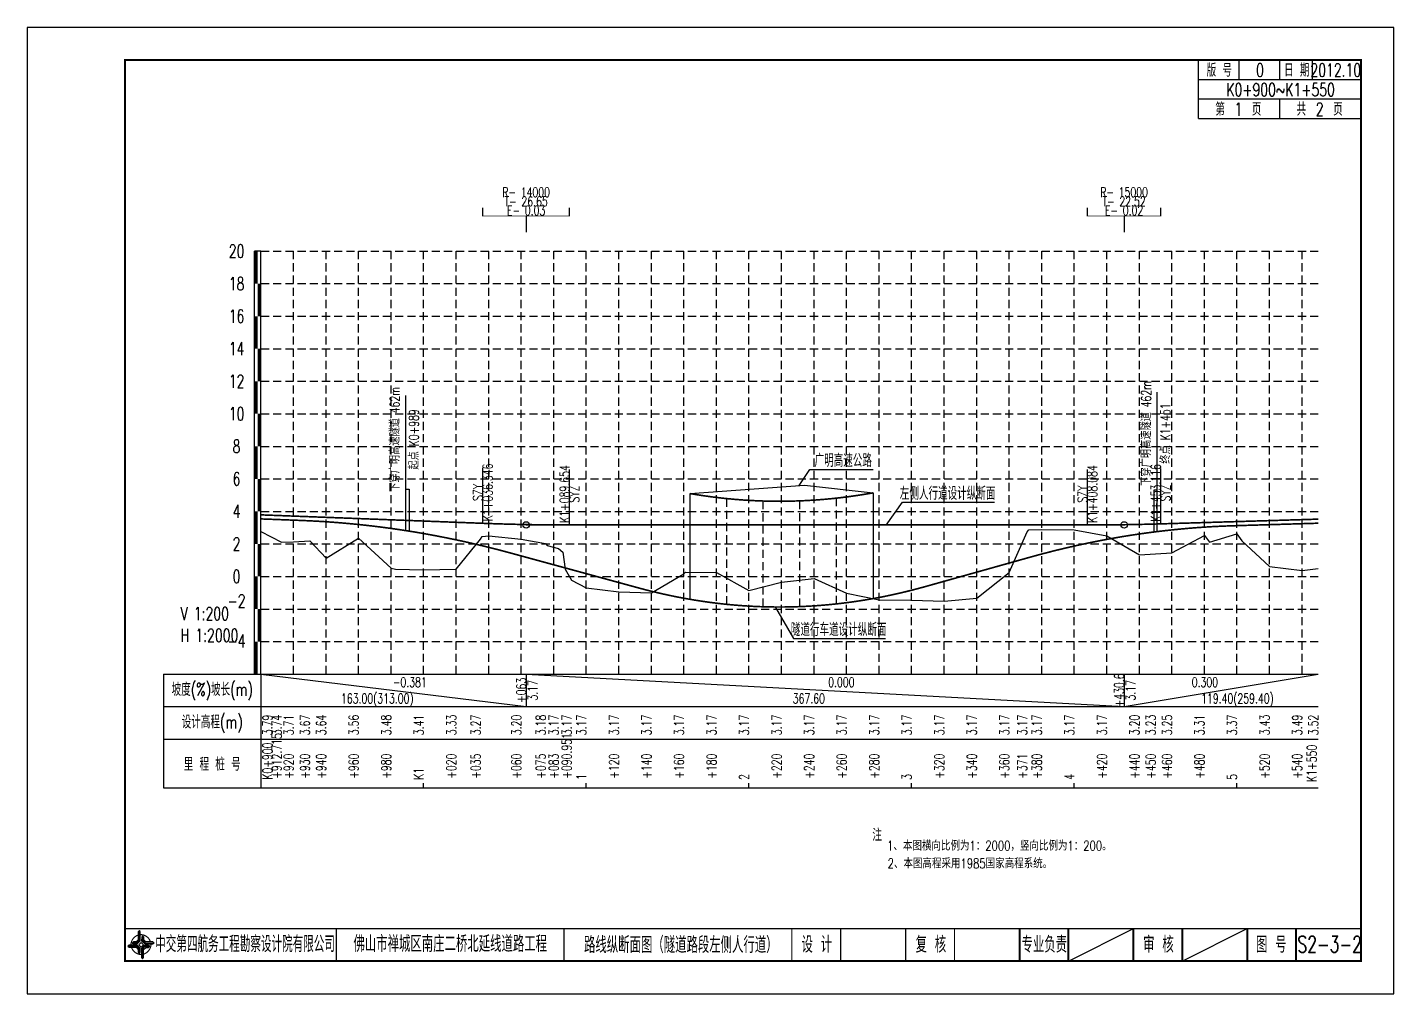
# Model space of a CAD drawing. Header units: inches. Extents: x 284 to 3896, y 3838 to 5329.
# Drawn here: x 1217 to 2057, y 3838 to 4432 of the extents above; entities that cross this region are included whole.
import ezdxf
from ezdxf.enums import TextEntityAlignment as Align

# ---------------------------------------------------------------- set-up
doc = ezdxf.new("R2010")
doc.units = ezdxf.units.IN
doc.header["$LTSCALE"] = 10
doc.linetypes.add('DASHED', pattern=[0.75, 0.5, -0.25])
for name, color, linetype in [('BPD1', 5, 'Continuous'), ('dmx', 7, 'Continuous'), ('shuju', 7, 'Continuous'), ('sjx', 1, 'Continuous'), ('变坡点', 5, 'Continuous'), ('图框', 7, 'Continuous'), ('文字', 7, 'Continuous'), ('标尺', 3, 'Continuous'), ('栏目', 3, 'Continuous'), ('桥梁', 6, 'Continuous'), ('次轮廓线', 7, 'Continuous'), ('网格', 250, 'ByLayer'), ('网格1', 252, 'ByLayer'), ('隧道', 40, 'Continuous')]:
    doc.layers.add(name, color=color, linetype=linetype)
doc.styles.get("Standard").update_dxf_attribs({"font": 'simplex1.shx', "width": 0.7, "bigfont": 'hztxt.shx'})
doc.styles.add('变坡点', font='simplex1.shx', dxfattribs={"width": 0.7, "bigfont": 'hztxt.shx'})

# ---------------------------------------------------------------- blocks, each defined once
blk = doc.blocks.new('tb')
at = {"lineweight": -3}
h = blk.add_hatch(color=256, dxfattribs=at)
h.paths.add_polyline_path([(-1.23, -0.13), (-3.78, -0.14), (-4.14, -0.41), (-1.4, -0.44), (-0.56, -1.24), (-0.54, -2.62), (-0.27, -2.2), (-0.26, -1.06)])
h.paths.add_polyline_path([(0.13, -1.08), (0.14, -3.86), (0.41, -4.26), (0.44, -1.24), (1.25, -0.43), (2.66, -0.43), (2.26, -0.16), (1.07, -0.15)])
h.paths.add_polyline_path([(1.08, 0.3), (3.62, 0.3), (4.02, 0.56), (1.25, 0.57), (0.43, 1.39), (0.43, 2.8), (0.16, 2.41), (0.15, 1.24)])
h.paths.add_polyline_path([(-0.28, 1.21), (-0.28, 3.99), (-0.56, 4.39), (-0.57, 1.41), (-1.38, 0.6), (-2.74, 0.56), (-2.33, 0.3), (-1.2, 0.29)])
for p, q in [((-0.56, 4.39), (-0.57, 1.41)), ((-1.38, 0.6), (-2.74, 0.56)), ((-0.57, 1.41), (-1.38, 0.6)), ((0.43, 2.8), (0.43, 1.39)), ((0.43, 1.39), (1.25, 0.57)), ((1.25, 0.57), (4.02, 0.56)), ((-4.14, -0.41), (-1.4, -0.44)), ((-1.4, -0.44), (-0.56, -1.24)), ((-0.56, -1.24), (-0.54, -2.62)), ((0.41, -4.26), (0.44, -1.24)), ((0.44, -1.24), (1.25, -0.43)), ((1.25, -0.43), (2.66, -0.43))]:
    blk.add_line(p, q, dxfattribs=at)
at = {"lineweight": -3, "flags": 128}
for points in [[(-0.9, 3.99), (-0.9, 1.58), (-1.53, 0.91), (-2.34, 0.91), (-2.74, 0.56), (-2.33, 0.3), (-1.2, 0.29), (-0.28, 1.21), (-0.28, 3.99), (-0.56, 4.39)], [(-0.04, 0.77), (0.68, 0.04), (-0.04, -0.69), (-0.77, 0.05)], [(3.62, 0.92), (1.43, 0.92), (0.77, 1.54), (0.77, 2.38), (0.43, 2.8), (0.16, 2.41), (0.15, 1.24), (1.08, 0.3), (3.62, 0.3), (4.02, 0.56)], [(-3.73, -0.76), (-1.54, -0.76), (-0.89, -1.39), (-0.89, -2.21), (-0.54, -2.62), (-0.27, -2.2), (-0.26, -1.06), (-1.23, -0.13), (-3.78, -0.14), (-4.14, -0.41)], [(0.75, -3.85), (0.75, -1.43), (1.4, -0.78), (2.26, -0.78), (2.66, -0.43), (2.26, -0.16), (1.07, -0.15), (0.13, -1.08), (0.14, -3.86), (0.41, -4.26)]]:
    blk.add_lwpolyline(points, close=True, dxfattribs=at)
at = {"lineweight": -3, "const_width": 0.35, "flags": 128}
for points in [[(-0.9, 3.02, 0.324167), (-3.16, -0.14)], [(2.88, 0.92, 0.324403), (-0.24, 3.15)], [(0.75, -2.86, 0.325418), (3.02, 0.26)], [(-2.98, -0.76, 0.322976), (0.14, -2.98)]]:
    blk.add_lwpolyline(points, format="xyb", dxfattribs=at)
blk = doc.blocks.new('123')
at = {"linetype": 'Continuous'}
blk.add_lwpolyline([(1123.87, 4734.71), (1123.87, 5328.71), (283.87, 5328.71), (283.87, 4734.71)], close=True, dxfattribs=at)

msp = doc.modelspace()

# ---------------------------------------------------------------- linework, layer by layer
for p, q in [((2007.16, 4400.42), (2007.16, 4412.42)), ((1857.16, 3858.42), (1897.16, 3878.42))]:
    msp.add_line(p, q)
at = {"linetype": 'Continuous', "const_width": 1.2}
msp.add_lwpolyline([(2037.16, 4412.42), (1277.16, 4412.42), (1277.16, 3858.42), (2037.16, 3858.42), (2037.16, 4412.42)], dxfattribs=at)
at = {"const_width": 0.8}
msp.add_lwpolyline([(1277.16, 3878.42), (2037.16, 3878.42)], dxfattribs=at)
at = {"layer": 'dmx', "flags": 128}
msp.add_lwpolyline([(1360.81, 4122.54), (1373.52, 4115.9), (1380.81, 4116.23), (1390.81, 4116.71), (1400.81, 4106.11), (1420.81, 4118.39), (1440.81, 4099.89), (1443.52, 4099.43), (1460.81, 4099.03), (1480.81, 4099.38), (1495.81, 4117.7), (1496.81, 4119.52), (1500.81, 4119.88), (1520.81, 4117.85), (1535.81, 4115.22), (1536.81, 4113.97), (1543.81, 4112.12), (1546.31, 4109.71), (1547.81, 4099.35), (1551.76, 4092.53), (1560.81, 4087.84), (1580.81, 4085.38), (1600.81, 4084.88), (1620.81, 4096.58), (1621.76, 4097.6), (1640.81, 4097.29), (1660.81, 4086.21), (1680.81, 4091.37), (1700.81, 4093.66), (1720.81, 4084.57), (1740.81, 4080.53), (1760.81, 4080.31), (1780.81, 4079.67), (1800.81, 4081.45), (1820.81, 4097.27), (1831.81, 4122.21), (1832.81, 4123.56), (1840.81, 4123.66), (1860.81, 4123.48), (1880.81, 4119.87), (1900.81, 4108.08), (1910.81, 4108.86), (1920.81, 4109.41), (1940.81, 4120.06), (1944.03, 4115.93), (1960.81, 4121.17), (1963.81, 4116.77), (1980.81, 4101.03), (2000.81, 4098.49), (2010.81, 4099.78)], dxfattribs=at)
at = {"layer": 'shuju'}
for p, q in [((1360.81, 4034.86), (1360.81, 3964.86)), ((1360.81, 4034.86), (1523.81, 4014.86)), ((1523.81, 4034.86), (1523.81, 4014.86)), ((1523.81, 4034.86), (1891.41, 4014.86)), ((1891.41, 4034.86), (1891.41, 4014.86)), ((1891.41, 4014.86), (2010.81, 4034.86)), ((1460.81, 3964.86), (1460.81, 3967.86)), ((1560.81, 3964.86), (1560.81, 3967.86)), ((1660.81, 3964.86), (1660.81, 3967.86)), ((1760.81, 3964.86), (1760.81, 3967.86)), ((1860.81, 3964.86), (1860.81, 3967.86)), ((1960.81, 3964.86), (1960.81, 3967.86))]:
    msp.add_line(p, q, dxfattribs=at)
at = {"layer": 'sjx'}
for p, q in [((1624.61, 4145.83), (1694.98, 4151.06)), ((1694.98, 4151.06), (1737.11, 4146.27)), ((1624.61, 4080.83), (1624.61, 4145.83)), ((1737.11, 4146.27), (1737.11, 4081.27))]:
    msp.add_line(p, q, dxfattribs=at)
at = {"layer": 'sjx', "linetype": 'DASHED', "const_width": 1, "flags": 128}
msp.add_lwpolyline([(1624.61, 4145.83), (1627.29, 4145.37), (1632.29, 4144.59), (1637.29, 4143.89), (1642.29, 4143.27), (1647.29, 4142.72), (1652.29, 4142.26), (1657.29, 4141.87), (1662.29, 4141.56), (1667.29, 4141.33), (1672.29, 4141.18), (1677.29, 4141.1), (1682.29, 4141.11), (1687.29, 4141.19), (1692.29, 4141.35), (1697.29, 4141.59), (1702.29, 4141.9), (1707.29, 4142.3), (1712.29, 4142.77), (1717.29, 4143.32), (1722.29, 4143.95), (1727.29, 4144.66), (1732.29, 4145.44), (1737.11, 4146.27)], dxfattribs=at)
at = {"layer": 'sjx', "color": 4, "linetype": 'DASHED', "const_width": 1, "flags": 128}
msp.add_lwpolyline([(1360.81, 4132.74), (1497.15, 4127.55), (1502.15, 4127.37), (1507.15, 4127.2), (1512.15, 4127.06), (1517.15, 4126.93), (1522.15, 4126.82), (1527.15, 4126.73), (1532.15, 4126.65), (1537.15, 4126.6), (1542.15, 4126.56), (1547.15, 4126.54), (1550.46, 4126.53), (1868.89, 4126.53), (1873.89, 4126.53), (1878.89, 4126.56), (1883.89, 4126.6), (1888.89, 4126.66), (1893.89, 4126.73), (1898.89, 4126.83), (1903.89, 4126.93), (1908.89, 4127.06), (1913.89, 4127.2), (1913.92, 4127.2), (2010.81, 4130.11)], dxfattribs=at)
at = {"layer": 'sjx', "const_width": 1, "flags": 128}
for points in [[(1360.81, 4130.25), (1385.28, 4129.32), (1390.28, 4129.1), (1395.28, 4128.84), (1400.28, 4128.54), (1405.28, 4128.19), (1410.28, 4127.8), (1415.28, 4127.35), (1420.28, 4126.87), (1425.28, 4126.34), (1430.28, 4125.76), (1435.28, 4125.14), (1440.28, 4124.47), (1445.28, 4123.76), (1450.28, 4123), (1455.28, 4122.2), (1460.28, 4121.35), (1465.28, 4120.45), (1470.28, 4119.51), (1475.28, 4118.52), (1480.28, 4117.49), (1485.28, 4116.42), (1490.28, 4115.29), (1495.28, 4114.13), (1500.28, 4112.91), (1505.28, 4111.66), (1510.28, 4110.35), (1514.33, 4109.26), (1592.29, 4088), (1597.29, 4086.67), (1602.29, 4085.43), (1607.29, 4084.26), (1612.29, 4083.17), (1617.29, 4082.16), (1622.29, 4081.22), (1627.29, 4080.37), (1632.29, 4079.59), (1637.29, 4078.89), (1642.29, 4078.27), (1647.29, 4077.72), (1652.29, 4077.26), (1657.29, 4076.87), (1662.29, 4076.56), (1667.29, 4076.33), (1672.29, 4076.18), (1677.29, 4076.1), (1682.29, 4076.11), (1687.29, 4076.19), (1692.29, 4076.35), (1697.29, 4076.59), (1702.29, 4076.9), (1707.29, 4077.3), (1712.29, 4077.77), (1717.29, 4078.32), (1722.29, 4078.95), (1727.29, 4079.66), (1732.29, 4080.44), (1737.29, 4081.3), (1742.29, 4082.24), (1747.29, 4083.26), (1752.29, 4084.36), (1757.29, 4085.54), (1762.29, 4086.79), (1767.29, 4088.12), (1769.32, 4088.68), (1833.19, 4106.6), (1838.19, 4107.97), (1843.19, 4109.3), (1848.19, 4110.58), (1853.19, 4111.81), (1858.19, 4112.98), (1860.81, 4113.58)], [(1860.81, 4113.58), (1865.81, 4114.68), (1870.81, 4115.73), (1875.81, 4116.73), (1880.81, 4117.68), (1885.81, 4118.59), (1890.81, 4119.44), (1895.81, 4120.24), (1900.81, 4120.99), (1905.81, 4121.69), (1910.81, 4122.34), (1915.81, 4122.94), (1920.81, 4123.49), (1925.81, 4123.99), (1930.81, 4124.45), (1935.81, 4124.85), (1940.81, 4125.2), (1945.81, 4125.5), (1950.81, 4125.75), (1955.81, 4125.95), (1958.42, 4126.04), (2010.88, 4127.61)]]:
    msp.add_lwpolyline(points, dxfattribs=at)
at = {"layer": '变坡点'}
for p, q in [((1497.15, 4316.43), (1497.15, 4321.43)), ((1550.46, 4316.43), (1550.46, 4321.43)), ((1868.89, 4316.43), (1868.89, 4321.43)), ((1913.92, 4316.43), (1913.92, 4321.43)), ((1523.81, 4316.43), (1523.81, 4306.43)), ((1891.41, 4316.43), (1891.41, 4306.43)), ((1497.15, 4127.55), (1497.15, 4161.55)), ((1550.46, 4126.53), (1550.46, 4160.53)), ((1868.89, 4126.53), (1868.89, 4160.53)), ((1913.92, 4127.2), (1913.92, 4161.2))]:
    msp.add_line(p, q, dxfattribs=at)
at = {"layer": '变坡点', "flags": 128}
for points in [[(1497.15, 4316.43, 0.5, 0.5, 0), (1550.46, 4316.43, 0.5, 0.5, 0)], [(1868.89, 4316.43, 0.5, 0.5, 0), (1913.92, 4316.43, 0.5, 0.5, 0)]]:
    msp.add_lwpolyline(points, format="xyseb", dxfattribs=at)
msp.add_lwpolyline([(1360.81, 4132.74), (1523.81, 4126.53), (1891.41, 4126.53), (2010.81, 4130.11)], dxfattribs=at)
at = {"layer": '变坡点'}
for centre in [(1523.81, 4126.53), (1891.41, 4126.53)]:
    msp.add_circle(centre, 2, dxfattribs=at)
at = {"layer": '图框', "const_width": 0.8}
msp.add_lwpolyline([(1407.16, 3878.42), (1407.16, 3858.42)], dxfattribs=at)
at = {"layer": '文字'}
msp.add_line((1927.16, 3858.42), (1967.16, 3878.42), dxfattribs=at)
for points, const_width in [([(1547.16, 3858.42), (1547.16, 3878.42)], 0.8), ([(1687.16, 3858.42), (1687.16, 3878.42)], 0.8), ([(1717.16, 3858.42), (1717.16, 3878.42)], 0.8), ([(1757.16, 3858.42), (1757.16, 3878.42)], 0.8), ([(1787.16, 3858.42), (1787.16, 3878.42)], 0.8), ([(1827.16, 3858.42), (1827.16, 3878.42)], 1.2), ([(1827.16, 3858.42), (1827.16, 3878.42)], 1.2), ([(1857.16, 3858.42), (1857.16, 3878.42)], 1.2), ([(1897.16, 3858.42), (1897.16, 3878.42)], 1.2), ([(1927.16, 3858.42), (1927.16, 3878.42)], 1.2), ([(1967.16, 3858.42), (1967.16, 3878.42)], 1.2), ([(1997.16, 3858.42), (1997.16, 3878.42)], 1.2)]:
    msp.add_lwpolyline(points, dxfattribs=dict(at, const_width=const_width))
at = {"layer": '标尺'}
for p, q in [((1356.81, 4034.86), (1356.81, 4294.86)), ((1360.81, 4294.86), (1356.81, 4294.86)), ((1360.81, 4034.86), (1360.81, 4294.86)), ((1300.81, 4034.86), (2010.81, 4034.86))]:
    msp.add_line(p, q, dxfattribs=at)
at = {"layer": '标尺', "flags": 128}
for points in [[(1357.81, 4274.86, 2, 2, 0), (1357.81, 4294.86, 2, 2, 0)], [(1359.81, 4254.86, 2, 2, 0), (1359.81, 4274.86, 2, 2, 0)], [(1357.81, 4234.86, 2, 2, 0), (1357.81, 4254.86, 2, 2, 0)], [(1359.81, 4214.86, 2, 2, 0), (1359.81, 4234.86, 2, 2, 0)], [(1357.81, 4194.86, 2, 2, 0), (1357.81, 4214.86, 2, 2, 0)], [(1359.81, 4174.86, 2, 2, 0), (1359.81, 4194.86, 2, 2, 0)], [(1357.81, 4154.86, 2, 2, 0), (1357.81, 4174.86, 2, 2, 0)], [(1359.81, 4134.86, 2, 2, 0), (1359.81, 4154.86, 2, 2, 0)], [(1357.81, 4114.86, 2, 2, 0), (1357.81, 4134.86, 2, 2, 0)], [(1359.81, 4094.86, 2, 2, 0), (1359.81, 4114.86, 2, 2, 0)], [(1357.81, 4074.86, 2, 2, 0), (1357.81, 4094.86, 2, 2, 0)], [(1359.81, 4054.86, 2, 2, 0), (1359.81, 4074.86, 2, 2, 0)], [(1357.81, 4034.86, 2, 2, 0), (1357.81, 4054.86, 2, 2, 0)]]:
    msp.add_lwpolyline(points, format="xyseb", dxfattribs=at)
at = {"layer": '栏目', "linetype": 'DASHED'}
for p, q in [((1647.11, 4077.74), (1647.11, 4142.74)), ((1669.61, 4076.26), (1669.61, 4141.26)), ((1692.11, 4076.34), (1692.11, 4141.34)), ((1714.61, 4078.02), (1714.61, 4143.02))]:
    msp.add_line(p, q, dxfattribs=at)
at = {"layer": '栏目'}
for p, q in [((1300.81, 4034.86), (1300.81, 3964.86)), ((1300.81, 4014.86), (2010.81, 4014.86)), ((1300.81, 3994.86), (2010.81, 3994.86)), ((1300.81, 3964.86), (2010.81, 3964.86))]:
    msp.add_line(p, q, dxfattribs=at)
at = {"layer": '桥梁'}
for p, q in [((1691.64, 4150.81), (1698.3, 4160.64)), ((1698.3, 4160.64), (1737.24, 4160.64)), ((1745.11, 4126.4), (1755.26, 4140.51)), ((1755.26, 4140.51), (1811.67, 4140.51)), ((1677.12, 4075.84), (1688.27, 4056.75)), ((1688.27, 4056.75), (1744.67, 4056.75))]:
    msp.add_line(p, q, dxfattribs=at)
at = {"layer": '次轮廓线'}
for p, q in [((1937.16, 4376.42), (1937.16, 4412.42)), ((1962.16, 4400.42), (1962.16, 4412.42)), ((1987.16, 4400.42), (1987.16, 4412.42)), ((1937.16, 4400.42), (2037.16, 4400.42)), ((1937.16, 4388.42), (2037.16, 4388.42)), ((1987.16, 4376.42), (1987.16, 4388.42)), ((1937.16, 4376.42), (2037.16, 4376.42))]:
    msp.add_line(p, q, dxfattribs=at)
at = {"layer": '网格', "linetype": 'DASHED'}
for p, q in [((1380.81, 4034.86), (1380.81, 4294.86)), ((1400.81, 4034.86), (1400.81, 4294.86)), ((1420.81, 4034.86), (1420.81, 4294.86)), ((1440.81, 4034.86), (1440.81, 4294.86)), ((1480.81, 4034.86), (1480.81, 4294.86)), ((1500.81, 4034.86), (1500.81, 4294.86)), ((1520.81, 4034.86), (1520.81, 4294.86)), ((1540.81, 4034.86), (1540.81, 4294.86)), ((1580.81, 4034.86), (1580.81, 4294.86)), ((1600.81, 4034.86), (1600.81, 4294.86)), ((1620.81, 4034.86), (1620.81, 4294.86)), ((1640.81, 4034.86), (1640.81, 4294.86)), ((1680.81, 4034.86), (1680.81, 4294.86)), ((1700.81, 4034.86), (1700.81, 4294.86)), ((1720.81, 4034.86), (1720.81, 4294.86)), ((1740.81, 4034.86), (1740.81, 4294.86)), ((1780.81, 4034.86), (1780.81, 4294.86)), ((1800.81, 4034.86), (1800.81, 4294.86)), ((1820.81, 4034.86), (1820.81, 4294.86)), ((1840.81, 4034.86), (1840.81, 4294.86)), ((1880.81, 4034.86), (1880.81, 4294.86)), ((1900.81, 4034.86), (1900.81, 4294.86)), ((1920.81, 4034.86), (1920.81, 4294.86)), ((1940.81, 4034.86), (1940.81, 4294.86)), ((1980.81, 4034.86), (1980.81, 4294.86)), ((2000.81, 4034.86), (2000.81, 4294.86)), ((1360.81, 4274.86), (2010.81, 4274.86)), ((1360.81, 4254.86), (2010.81, 4254.86)), ((1360.81, 4234.86), (2010.81, 4234.86)), ((1360.81, 4214.86), (2010.81, 4214.86)), ((1360.81, 4174.86), (2010.81, 4174.86)), ((1360.81, 4154.86), (2010.81, 4154.86)), ((1360.81, 4134.86), (2010.81, 4134.86)), ((1360.81, 4114.86), (2010.81, 4114.86)), ((1360.81, 4074.86), (2010.81, 4074.86)), ((1360.81, 4054.86), (2010.81, 4054.86))]:
    msp.add_line(p, q, dxfattribs=at)
at = {"layer": '网格1', "linetype": 'DASHED'}
for p, q in [((1360.81, 4294.86), (2010.81, 4294.86)), ((1460.81, 4034.86), (1460.81, 4294.86)), ((1560.81, 4034.86), (1560.81, 4294.86)), ((1660.81, 4034.86), (1660.81, 4294.86)), ((1760.81, 4034.86), (1760.81, 4294.86)), ((1860.81, 4034.86), (1860.81, 4294.86)), ((1960.81, 4034.86), (1960.81, 4294.86)), ((1360.81, 4194.86), (2010.81, 4194.86)), ((1360.81, 4094.86), (2010.81, 4094.86))]:
    msp.add_line(p, q, dxfattribs=at)
at = {"layer": '隧道', "linetype": 'Continuous'}
for p, q in [((1449.81, 4148.53), (1449.81, 4206.12)), ((1911.81, 4147.97), (1911.81, 4208.17))]:
    msp.add_line(p, q, dxfattribs=at)
at = {"layer": '隧道', "linetype": 'Continuous', "flags": 128}
for points in [[(1449.81, 4123.07), (1449.81, 4148.53), (1451.81, 4148.53), (1451.81, 4122.75)], [(1911.81, 4122.46), (1911.81, 4147.97), (1909.81, 4147.97), (1909.81, 4122.21)]]:
    msp.add_lwpolyline(points, dxfattribs=at)

# ---------------------------------------------------------------- block references
at = {"layer": '图框', "lineweight": -3, "xscale": 2, "yscale": 2, "zscale": 2}
msp.add_blockref('tb', (1287.15, 3868.43), dxfattribs=at)
at = {"layer": '栏目'}
msp.add_blockref('123', (933.29, -896.29), dxfattribs=at)

# ---------------------------------------------------------------- texts
at = {"width": 0.7}
for s, p in [('版 号', (1949.98, 4406.1)), ('0', (1974.98, 4406.1)), ('日 期', (1997.61, 4406.1)), ('2012.10', (2021.57, 4406.1)), ('K0+900~K1+550', (1987.64, 4394.1)), ('第\u30001\u3000页', (1961.67, 4382.1)), ('共\u30002\u3000页', (2011.67, 4382.1))]:
    msp.add_text(s, height=8, dxfattribs=at).set_placement(p, align=Align.MIDDLE_CENTER)
at = {"insert": (1311.35, 4076.04), "char_height": 8, "width": 59.6333, "attachment_point": 1}
msp.add_mtext('V 1:200\\P\\pt32;H 1:2000', dxfattribs=at)
at = {"layer": 'BPD1', "color": 7, "width": 0.7}
for s, p in [('-0.381', (1452.31, 4026.86)), ('0.000', (1717.61, 4026.86)), ('0.300', (1941.11, 4026.86)), ('163.00(313.00)', (1432.31, 4016.86)), ('119.40(259.40)', (1961.11, 4016.86)), ('367.60', (1697.61, 4016.86))]:
    msp.add_text(s, height=6, dxfattribs=at).set_placement(p, align=Align.CENTER)
at = {"layer": 'shuju', "width": 0.7}
for s, p in [('+063', (1520.81, 4024.86)), ('+430.6', (1888.41, 4024.86)), ('3.17', (1527.81, 4024.86)), ('3.17', (1895.41, 4024.86))]:
    msp.add_text(s, height=6, rotation=90, dxfattribs=at).set_placement(p, align=Align.MIDDLE)
msp.add_text('3.79', height=6, rotation=90, dxfattribs=at).set_placement((1361.81, 4009.89), align=Align.TOP_RIGHT)
for s, p in [('3.74', (1373.52, 4009.89)), ('3.71', (1380.81, 4009.89)), ('3.67', (1390.81, 4009.89)), ('3.64', (1400.81, 4009.89)), ('3.56', (1420.81, 4009.89)), ('3.48', (1440.81, 4009.89)), ('3.41', (1460.81, 4009.89)), ('3.33', (1480.81, 4009.89)), ('3.27', (1495.81, 4009.89)), ('3.20', (1520.81, 4009.89)), ('3.18', (1535.81, 4009.89)), ('3.17', (1543.81, 4009.89)), ('3.17', (1551.76, 4009.89)), ('3.17', (1560.81, 4009.89)), ('3.17', (1580.81, 4009.89)), ('3.17', (1600.81, 4009.89)), ('3.17', (1620.81, 4009.89)), ('3.17', (1640.81, 4009.89)), ('3.17', (1660.81, 4009.89)), ('3.17', (1680.81, 4009.89)), ('3.17', (1700.81, 4009.89)), ('3.17', (1720.81, 4009.89)), ('3.17', (1740.81, 4009.89)), ('3.17', (1760.81, 4009.89)), ('3.17', (1780.81, 4009.89)), ('3.17', (1800.81, 4009.89)), ('3.17', (1820.81, 4009.89)), ('3.17', (1831.81, 4009.89)), ('3.17', (1840.81, 4009.89)), ('3.17', (1860.81, 4009.89)), ('3.17', (1880.81, 4009.89)), ('3.20', (1900.81, 4009.89)), ('3.23', (1910.81, 4009.89)), ('3.25', (1920.81, 4009.89)), ('3.31', (1940.81, 4009.89)), ('3.37', (1960.81, 4009.89)), ('3.43', (1980.81, 4009.89)), ('3.49', (2000.81, 4009.89)), ('3.52', (2010.81, 4009.89))]:
    msp.add_text(s, height=6, rotation=90, dxfattribs=at).set_placement(p, align=Align.RIGHT)
msp.add_text('K0+900', height=6, rotation=90, dxfattribs=at).set_placement((1361.81, 3969.94), align=Align.TOP_LEFT)
for s, p in [('+912.715', (1373.52, 3970.51)), ('+090.951', (1551.76, 3970.51)), ('K1+550', (2009.81, 3968.56)), ('+920', (1380.81, 3970.51)), ('+930', (1390.81, 3970.51)), ('+940', (1400.81, 3970.51)), ('+960', (1420.81, 3970.51)), ('+980', (1440.81, 3970.51)), ('+020', (1480.81, 3970.51)), ('+035', (1495.81, 3970.51)), ('+060', (1520.81, 3970.51)), ('+075', (1535.81, 3970.51)), ('+083', (1543.81, 3970.51)), ('+120', (1580.81, 3970.51)), ('+140', (1600.81, 3970.51)), ('+160', (1620.81, 3970.51)), ('+180', (1640.81, 3970.51)), ('+220', (1680.81, 3970.51)), ('+240', (1700.81, 3970.51)), ('+260', (1720.81, 3970.51)), ('+280', (1740.81, 3970.51)), ('+320', (1780.81, 3970.51)), ('+340', (1800.81, 3970.51)), ('+360', (1820.81, 3970.51)), ('+371', (1831.81, 3970.51)), ('+380', (1840.81, 3970.51)), ('+420', (1880.81, 3970.51)), ('+440', (1900.81, 3970.51)), ('+450', (1910.81, 3970.51)), ('+460', (1920.81, 3970.51)), ('+480', (1940.81, 3970.51)), ('+520', (1980.81, 3970.51)), ('+540', (2000.81, 3970.51)), ('K1', (1460.81, 3969.86)), ('1', (1560.81, 3969.86)), ('2', (1660.81, 3969.86)), ('3', (1760.81, 3969.86)), ('4', (1860.81, 3969.86)), ('5', (1960.81, 3969.86))]:
    msp.add_text(s, height=6, rotation=90, dxfattribs=at).set_placement(p)
at = {"layer": '变坡点', "width": 0.7}
for s, p in [('R- 14000', (1523.81, 4331.05)), ('T- 26.65', (1523.81, 4325.43)), ('R- 15000', (1891.41, 4331.05)), ('T- 22.52', (1891.41, 4325.43)), ('E- 0.03', (1523.81, 4319.8)), ('E- 0.02', (1891.41, 4319.8))]:
    msp.add_text(s, height=6, dxfattribs=at).set_placement(p, align=Align.MIDDLE)
at = {"layer": '变坡点', "style": '变坡点', "width": 0.7}
for s, p in [('K1+036.346', (1500.15, 4146.55)), ('K1+089.654', (1547.46, 4145.53)), ('K1+408.084', (1871.89, 4145.53)), ('K1+453.116', (1910.92, 4146.2)), ('SZY', (1494.15, 4146.55)), ('SYZ', (1553.46, 4145.53)), ('SZY', (1865.89, 4145.53)), ('SYZ', (1916.92, 4146.2))]:
    msp.add_text(s, height=6, rotation=90, dxfattribs=at).set_placement(p, align=Align.MIDDLE)
at = {"layer": '图框', "width": 0.75}
for s, height, p in [('注', 7.5, (1736.63, 3932.27)), ('   1、本图横向比例为1：2000，竖向比例为1：200。', 6, (1735.69, 3926.38)), ('   2、本图高程采用1985国家高程系统。', 6, (1736, 3915.5))]:
    msp.add_text(s, height=height, dxfattribs=at).set_placement(p)
at = {"layer": '图框'}
for s, width, p in [('中交第四航务工程勘察设计院有限公司', 0.65, (1351.02, 3868.92)), ('佛山市禅城区南庄二桥北延线道路工程', 0.7, (1477.16, 3869.05))]:
    msp.add_text(s, height=10, dxfattribs=dict(at, width=width)).set_placement(p, align=Align.MIDDLE_CENTER)
at = {"layer": '文字', "width": 0.7}
for s, p in [('设 计', (1702.48, 3868.61)), ('复 核', (1772.67, 3868.61)), ('专业负责', (1842.38, 3868.61)), ('审 核', (1912.53, 3868.61)), ('图 号', (1981.93, 3868.61)), ('S2-3-2', (2017.83, 3868.82))]:
    msp.add_text(s, height=10, dxfattribs=at).set_placement(p, align=Align.MIDDLE_CENTER)
msp.add_attdef('路线纵断面图（隧道路段左侧人行道）', text='图 纸 名 称', height=10, dxfattribs=at).set_placement((1618.9, 3868.42), align=Align.MIDDLE_CENTER)
at = {"layer": '标尺', "width": 0.7}
for s, p in [('20', (1345.81, 4294.86)), ('18', (1345.81, 4274.86)), ('16', (1345.81, 4254.86)), ('14', (1345.81, 4234.86)), ('12', (1345.81, 4214.86)), ('10', (1345.81, 4194.86)), ('8', (1345.81, 4174.86)), ('6', (1345.81, 4154.86)), ('4', (1345.81, 4134.86)), ('2', (1345.81, 4114.86)), ('0', (1345.81, 4094.86)), ('-2', (1345.81, 4079.86)), ('-4', (1345.81, 4055.17))]:
    msp.add_text(s, height=8, dxfattribs=at).set_placement(p, align=Align.MIDDLE)
at = {"layer": '栏目', "width": 0.7}
for s, p in [('坡度(%)坡长(m)', (1330.81, 4024.86)), ('设计高程(m)', (1330.81, 4004.86)), ('里 程 桩 号', (1330.81, 3979.86))]:
    msp.add_text(s, height=8, dxfattribs=at).set_placement(p, align=Align.MIDDLE)
at = {"layer": '桥梁', "color": 6, "width": 0.7}
for p in [(1447.81, 4179.13), (1909.81, 4182.77)]:
    msp.add_text('下穿广明高速隧道 462m', height=6, rotation=90, dxfattribs=at).set_placement(p, align=Align.BOTTOM_CENTER)
for s, p in [('起点 K0+989', (1451.81, 4179.13)), ('终点 K1+451', (1913.81, 4182.77))]:
    msp.add_text(s, height=6, rotation=90, dxfattribs=at).set_placement(p, align=Align.TOP_CENTER)
at = {"layer": '桥梁', "width": 0.7}
for s, p in [('广明高速公路', (1718.76, 4170.18)), ('左侧人行道设计纵断面', (1782.93, 4149.97)), ('隧道行车道设计纵断面', (1715.93, 4066.21))]:
    msp.add_text(s, height=8, dxfattribs=at).set_placement(p, align=Align.TOP_CENTER)

doc.saveas('drawing.dxf')
